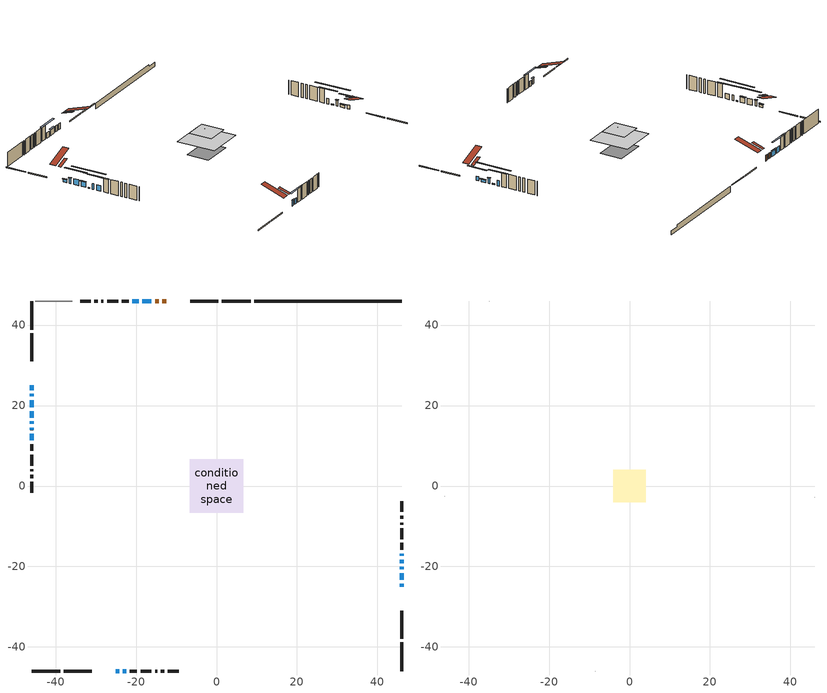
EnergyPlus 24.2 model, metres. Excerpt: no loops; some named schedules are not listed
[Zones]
conditioned space
 floor adiabatic (AdiabaticFloorConstruction): -6.67,-6.67 -6.67,6.67 6.67,6.67 6.67,-6.67 z2.9
 floor foundation (Slab1 construction): -5.34,-3.81 -5.34,3.81 5.34,3.81 5.34,-3.81 z-1.52
 wall outside (RimJoist1 construction): 8.46,45.96 1.31,45.96 / -45.96,-45.96 -38.82,-45.96 / -45.96,45.96 -45.96,38.82 / 45.96,-45.96 45.96,-38.82 z0.46:0.76
 wall outside (RimJoist2 construction): 0.39,45.96 -6.47,45.96 / -37.89,-45.96 -31.03,-45.96 / -45.96,37.89 -45.96,31.03 / 45.96,-37.89 45.96,-31.03 z0.46:0.76
 wall outside (AdiabaticWallConstruction 1): -12.47,45.96 -13.44,45.96 / -14.36,45.96 -15.24,45.96 z0.46:2.49
 wall outside (AdiabaticWallConstruction): 45.96,-25.04 45.96,-24.25 z0.46:1.86; 45.96,-23.32 45.96,-21.65 z0.46:1.32; -45.96,25.04 -45.96,23.82 z0.46:1.43; 45.96,-20.72 45.96,-20.11 / -16.16,45.96 -18.45,45.96 / -25.04,-45.96 -24.2,-45.96 / -45.96,22.89 -45.96,22.28 / 45.96,-17.39 45.96,-16.78 / -19.38,45.96 -20.9,45.96 / -23.27,-45.96 -22.43,-45.96 / -45.96,14.52 -45.96,13.91 z0.46:2.37; -45.96,21.35 -45.96,19.52 z0.46:2.49; -45.96,18.59 -45.96,16.97 / -45.96,12.99 -45.96,11.36 z0.46:2.29; 45.96,-19.18 45.96,-18.32 z0.46:0.87; -45.96,16.04 -45.96,15.45 z0.46:0.77
 wall outside (Wall1 construction): -21.83,45.96 -23.54,45.96 / -21.5,-45.96 -19.79,-45.96 / -45.96,10.43 -45.96,8.72 / 45.96,-15.85 45.96,-14.14 z0.46:5.34
 wall outside (Wall2 construction): -24.47,45.96 -27.19,45.96 / -18.86,-45.96 -16.15,-45.96 / -45.96,7.79 -45.96,5.07 / 45.96,-13.21 45.96,-10.5 z0.46:5.34
 wall outside (Wall3 construction): -28.11,45.96 -28.59,45.96 / -15.22,-45.96 -14.74,-45.96 / -45.96,4.14 -45.96,3.66 / 45.96,-9.57 45.96,-9.09 z0.46:5.34
 wall outside (Wall4 construction): -29.52,45.96 -30.33,45.96 / -13.81,-45.96 -13,-45.96 / -45.96,2.74 -45.96,1.93 / 45.96,-8.16 45.96,-7.35 z0.46:5.34
 wall outside (Wall5 construction): -31.26,45.96 -33.9,45.96 / -12.07,-45.96 -9.43,-45.96 / -45.96,1 -45.96,-1.64 / 45.96,-6.42 45.96,-3.78 z0.46:5.34
 wall foundation (FoundationWall1 construction): 9.39,45.96,-1.52 9.39,45.96,0.46 42.31,45.96,0.46 42.31,45.96,-0.17 45.96,45.96,-0.17 45.96,45.96,-1.52
 wall adiabatic (Wall7 construction): -35.78,45.96 -45.03,45.96 z0.46:5.34
 window (WindowConstruction): 45.96,-25.04 45.96,-24.25 z0.46:1.86
 window (WindowConstruction 7): 45.96,-23.32 45.96,-21.65 z0.46:1.32
 window (WindowConstruction 8): -45.96,25.04 -45.96,23.82 z0.46:1.43
 window (WindowConstruction 9): 45.96,-20.72 45.96,-20.11 z0.46:2.37
 window (WindowConstruction 10): -16.16,45.96 -18.45,45.96 z0.46:2.37
 window (WindowConstruction 11): -25.04,-45.96 -24.2,-45.96 z0.46:2.37
 window (WindowConstruction 12): -45.96,22.89 -45.96,22.28 z0.46:2.37
 window (WindowConstruction 1): -45.96,21.35 -45.96,19.52 z0.46:2.49
 window (WindowConstruction 13): -45.96,18.59 -45.96,16.97 z0.46:2.29
 window (WindowConstruction 14): 45.96,-19.18 45.96,-18.32 z0.46:0.87
 window (WindowConstruction 15): -45.96,16.04 -45.96,15.45 z0.46:0.76
 window (WindowConstruction 2): 45.96,-17.39 45.96,-16.78 z0.46:2.37
 window (WindowConstruction 3): -19.38,45.96 -20.9,45.96 z0.46:2.37
 window (WindowConstruction 4): -23.27,-45.96 -22.43,-45.96 z0.46:2.37
 window (WindowConstruction 5): -45.96,14.52 -45.96,13.91 z0.46:2.37
 window (WindowConstruction 6): -45.96,12.98 -45.96,11.36 z0.46:2.29
 door (Door): -12.47,45.96 -13.43,45.96 z0.46:2.49
 door (Door 1): -14.36,45.96 -15.24,45.96 z0.46:2.49
 ceiling adiabatic (AdiabaticFloorConstruction): 6.67,-6.67 6.67,6.67 -6.67,6.67 -6.67,-6.67 z2.9
 roof outside (Roof3 construction): -11.54,45.96,5.34 -11.54,42.08,6.63 -10.51,42.08,6.63 -10.51,45.96,5.34; -25.97,-45.96,5.34 -25.97,-42.08,6.63 -26.99,-42.08,6.63 -26.99,-45.96,5.34; -45.96,25.97,5.34 -42.08,25.97,6.63 -42.08,26.99,6.63 -45.96,26.99,5.34; 45.96,-25.97,5.34 42.08,-25.97,6.63 42.08,-26.99,6.63 45.96,-26.99,5.34
attic - vented
 floor to conditioned space (Floor1 construction Reversed): -4,-4 -4,4 4,4 4,-4 z5.34
 floor to conditioned space (Floor2 construction Reversed): -1.45,-1.45 -1.45,1.45 1.45,1.45 1.45,-1.45 z5.34
 wall outside (Wall6 construction): -34.83,45.96 -34.85,45.96 / -8.5,-45.96 -8.48,-45.96 / -45.96,-2.57 -45.96,-2.59 / 45.96,-2.85 45.96,-2.83 z0.46:5.34
 roof outside (Roof1 construction): -9.59,45.96,5.34 -9.59,37.68,8.1 -7.4,37.68,8.1 -7.4,45.96,5.34; -27.92,-45.96,5.34 -27.92,-37.68,8.1 -30.1,-37.68,8.1 -30.1,-45.96,5.34; -45.96,27.92,5.34 -37.68,27.92,8.1 -37.68,30.1,8.1 -45.96,30.1,5.34; 45.96,-27.92,5.34 37.68,-27.92,8.1 37.68,-30.1,8.1 45.96,-30.1,5.34
shading: 45.96,-21.15 45.96,-28.14 46.37,-28.14 46.37,-21.15 z4.96; 45.96,-21.45 45.96,-23.52 46.37,-23.52 46.37,-21.45 z1.52; -45.96,23.62 -45.96,25.24 -46.37,25.24 -46.37,23.62 z1.63; 45.96,-19.91 45.96,-20.92 46.37,-20.92 46.37,-19.91 z2.57; -18.65,45.96 -15.96,45.96 -15.96,46.37 -18.65,46.37 z2.57; -24,-45.96 -25.24,-45.96 -25.24,-46.37 -24,-46.37 z2.57; -45.96,22.08 -45.96,23.09 -46.37,23.09 -46.37,22.08 z2.57; -45.96,16.42 -45.96,24.45 -46.37,24.45 -46.37,16.42 z5.59; -45.96,16.77 -45.96,18.8 -46.37,18.8 -46.37,16.77 z2.49; 45.96,-12.33 45.96,-25.17 46.37,-25.17 46.37,-12.33 z6.85; -45.96,9.46 -45.96,22.03 -46.37,22.03 -46.37,9.46 z6.75; 45.96,-13.68 45.96,-20.49 46.37,-20.49 46.37,-13.68 z5.46; -24,45.96 -16.28,45.96 -16.28,46.37 -24,46.37 z5.46; -19.33,-45.96 -26.37,-45.96 -26.37,-46.37 -19.33,-46.37 z5.46; -45.96,10.81 -45.96,17.62 -46.37,17.62 -46.37,10.81 z5.46; -45.96,8.26 -45.96,16.08 -46.37,16.08 -46.37,8.26 z5.39
[Building]
Building 1: Terrain=Suburbs
[Site:Location]
Toronto City Centre_ON: Latitude {deg}=43.63; Longitude {deg}=-79.39; Time Zone {hr}=-5; Elevation {m}=77; Keep Site Location Information=Yes
[Site:GroundTemperature:Shallow]
5.01852, 3.26908, 3.12898, 3.95918, 7.29196, 10.6092, 13.4851, 15.3069, 15.4617, 13.9799, 11.1774, 7.9619
[Site:WaterMainsTemperature]
Calculation Method=Schedule; Temperature Schedule=mains temperature schedule
[Material] Roughness=Rough; Thermal Absorptance=0.9
Name | Thickness {m} | Conductivity {W/m-K} | Density {kg/m3} | Specific Heat {J/kg-K} | Solar Absorptance | Visible Absorptance
asphalt or fiberglass shingles | 0.00635 | 0.162714 | 1121.4 | 1465.45 | 0.4 | 0.4
ceiling loosefill ins | 0.169333 | 0.0480833 | 16.02 | 1046.75 | 0.7 | 0.7
ceiling stud and cavity | 0.1397 | 0.105082 | 65.682 | 1177.47 | 0.7 | 0.7
ceiling stud and cavity 1 | 0.1397 | 0.0766543 | 65.682 | 1177.47 | 0.7 | 0.7
concrete 4.0 in. | 0.1016 | 1.803125 | 2242.8 | 837.4 | 0.7 | 0.7
concrete 8.0 in. | 0.2032 | 1.803125 | 2242.8 | 837.4 | 0.7 | 0.7
door material | 0.04445 | 0.188738 | 512.64 | 1214.23 | 0.7 | 0.7
door material 1 | 0.04445 | 0.20624 | 512.64 | 1214.23 | 0.7 | 0.7
floor covering | 0.0127 | 0.0433444 | 54.468 | 1339.84 | 0.6 | 0.6
floor rigid ins; wall rigid ins | 0.512978 | 0.029427 | 32.04 | 1214.23 | 0.7 | 0.7
floor stud and cavity | 0.1397 | 1.75129 | 37.0049 | 1207.88 | 0.7 | 0.7
furniture material conditioned space 1 | 0.1524 | 0.115458 | 640.8 | 1214.23 | 0.6 | 0.6
gypsum board | 0.0127 | 0.160291 | 801 | 837.4 | 0.6 | 0.6
osb sheathing 0.5 in. | 0.0127 | 0.115458 | 512.64 | 1214.23 | 0.7 | 0.7
osb sheathing 0.5 in. 1 | 0.0127 | 0.115458 | 512.64 | 1214.23 | 0.4 | 0.4
osb sheathing 0.75 in. | 0.01905 | 0.115458 | 512.64 | 1214.23 | 0.7 | 0.7
rim joist stud and cavity | 0.0508 | 0.177588 | 50.32683 | 1063.81 | 0.6 | 0.6
rim joist stud and cavity 1 | 0.0508 | 0.126838 | 50.32683 | 1063.81 | 0.6 | 0.6
roof stud and cavity | 0.2032 | 0.161222 | 78.34581 | 1123.46 | 0.7 | 0.7
wall stud and cavity | 0.1397 | 0.139681 | 139.0536 | 1170.24 | 0.7 | 0.7
wall stud and cavity 1 | 0.1397 | 0.58773 | 139.0536 | 1170.24 | 0.7 | 0.7
wall stud and cavity 2 | 0.1397 | 0.139928 | 139.0536 | 1170.24 | 0.7 | 0.7
wall stud and cavity 3 | 0.1397 | 0.139191 | 139.0536 | 1170.24 | 0.7 | 0.7
wall stud and cavity 4 | 0.1397 | 0.592116 | 139.0536 | 1170.24 | 0.7 | 0.7
wall stud and cavity 5 | 0.0889 | 6.1454 | 50.32683 | 1063.81 | 0.6 | 0.6
wall stud and cavity 6 | 0.1397 | 0.348683 | 139.0536 | 1170.24 | 0.7 | 0.7
wall stud and cavity 7 | 0.0889 | 0.380278 | 52.3479 | 1209.89 | 0.7 | 0.7
wall stud and cavity 8 | 0.0889 | 0.391764 | 83.0341 | 1211.67 | 0.7 | 0.7
wood siding | 0.0254 | 0.102417 | 544.68 | 1172.36 | 0.4 | 0.4
wood siding 1 | 0.00254 | 0.102417 | 544.68 | 1172.36 | 0.4 | 0.4
wood siding 2; wood siding 3; wood siding 4 | 0.0254 | 0.102417 | 544.68 | 1172.36 | 0.7 | 0.7
[WindowMaterial:SimpleGlazingSystem]
Name | U-Factor {W/m2-K} | Solar Heat Gain Coefficient
WindowMaterial | 2.117894 | 0.6
WindowMaterial 1 | 2.22805 | 0.55
WindowMaterial 10 | 4.01605 | 0.37
WindowMaterial 2 | 2.2536 | 0.49
WindowMaterial 3 | 2.22407 | 0.52
WindowMaterial 4 | 2.78279 | 0.57
WindowMaterial 5 | 2.21953 | 0.53
WindowMaterial 6 | 2.29845 | 0.46
WindowMaterial 7 | 2.26779 | 0.48
WindowMaterial 8 | 2.21328 | 0.53
WindowMaterial 9 | 5.078971 | 0.63
[Construction]
AdiabaticFloorConstruction: floor stud and cavity, floor rigid ins, osb sheathing 0.75 in., floor covering
AdiabaticWallConstruction: wood siding 3, wall rigid ins, wall stud and cavity 7, gypsum board
AdiabaticWallConstruction 1: wood siding 4, wall rigid ins, wall stud and cavity 7, gypsum board
Door: door material
Door 1: door material 1
Floor1 construction Reversed: gypsum board, ceiling stud and cavity, ceiling loosefill ins
Floor2 construction Reversed: gypsum board, ceiling stud and cavity 1
FoundationWall1 construction: concrete 8.0 in.
furniture construction conditioned space 1: furniture material conditioned space 1
PartitionWallConstruction: gypsum board, wall stud and cavity 8, gypsum board
RimJoist1 construction: wood siding 2, rim joist stud and cavity
RimJoist2 construction: wood siding 2, rim joist stud and cavity 1
Roof1 construction: asphalt or fiberglass shingles
Roof3 construction: asphalt or fiberglass shingles, osb sheathing 0.75 in., roof stud and cavity, gypsum board
Slab1 construction: concrete 4.0 in.
Wall1 construction: wood siding, osb sheathing 0.5 in., wall stud and cavity, gypsum board
Wall2 construction: wood siding, osb sheathing 0.5 in., wall stud and cavity 1, gypsum board
Wall3 construction: wood siding, osb sheathing 0.5 in., wall stud and cavity 2, gypsum board
Wall4 construction: wood siding, osb sheathing 0.5 in., wall stud and cavity 3, gypsum board
Wall5 construction: wood siding, osb sheathing 0.5 in., wall stud and cavity 4, gypsum board
Wall6 construction: wood siding 1, wall stud and cavity 5
Wall7 construction: osb sheathing 0.5 in. 1, wall stud and cavity 6, gypsum board
WindowConstruction: WindowMaterial
WindowConstruction 1: WindowMaterial 1
WindowConstruction 10; WindowConstruction 3: WindowMaterial 3
WindowConstruction 11: WindowMaterial 8
WindowConstruction 12; WindowConstruction 2; WindowConstruction 5; WindowConstruction 9: WindowMaterial 2
WindowConstruction 13; WindowConstruction 6: WindowMaterial 5
WindowConstruction 14: WindowMaterial 9
WindowConstruction 15: WindowMaterial 10
WindowConstruction 4: WindowMaterial 4
WindowConstruction 7: WindowMaterial 6
WindowConstruction 8: WindowMaterial 7
[Zone] Multiplier=1; Part of Total Floor Area=Yes
Name | Volume {m3}
attic - vented | 32.4345
conditioned space | 687.3
[Space]
Name | Zone | Volume {m3}
attic - vented 1 | attic - vented | 32.4345
conditioned space 1 | conditioned space | 687.3
[ZoneInfiltration:EffectiveLeakageArea]
infil attic - vented 1: Zone or Space=attic - vented 1; Schedule=Always On Discrete; Effective Air Leakage Area {cm2}=3046.32; Stack Coefficient=0.00053116; Wind Coefficient=1.55716e-05
[ZoneMixing]
whole house fan mix: Zone or Space=attic - vented; Schedule=Always On Continuous; Design Flow Rate Calculation Method=Flow/Zone; Design Flow Rate {m3/s}=0; Source Zone or Space=conditioned space
[SurfaceProperty:ExposedFoundationPerimeter]
Slab1: Exposed Perimeter Calculation Method=TotalExposedPerimeter; Total Exposed Perimeter {m}=36.576
[InternalMass] Zone or ZoneList=conditioned space; Space or SpaceList=conditioned space 1
Name | Construction | Surface Area {m2}
furniture mass conditioned space 1 | furniture construction conditioned space 1 | 103.72
partition wall mass | PartitionWallConstruction | 259.301
[Lights]
interior lighting: Zone or ZoneList or Space or SpaceList=conditioned space 1; Schedule=interior lighting schedule; Design Level Calculation Method=LightingLevel; Lighting Level {W}=343.2; Return Air Fraction=0; Fraction Radiant=0.6; Fraction Visible=0.2; Fraction Replaceable=1
[People]
occupants: Zone or ZoneList or Space or SpaceList=conditioned space 1; Number of People Schedule=occupants schedule; Number of People Calculation Method=People; Number of People=3; Fraction Radiant=0.314171; Sensible Heat Fraction=0.56303; Activity Level Schedule=occupants activity schedule; Carbon Dioxide Generation Rate {m3/s-W}=0; Enable ASHRAE 55 Comfort Warnings=No; Mean Radiant Temperature Calculation Type=EnclosureAveraged
[ElectricEquipment] Zone or ZoneList or Space or SpaceList=conditioned space 1; Design Level Calculation Method=EquipmentLevel
Name | Schedule | Design Level {W} | Fraction Latent | Fraction Radiant | Fraction Lost
clothes dryer | clothes dryer schedule | 140.772 | 0.015 | 0.081 | 0.85
clothes washer | clothes washer schedule | 32.1985 | 0.03 | 0.162 | 0.7
cooking range | cooking range schedule | 208.969 | 0.08 | 0.432 | 0.2
dishwasher | dishwasher schedule | 66.8632 | 0.3 | 0.18 | 0.4
fridge | fridge schedule | 72.9452 | 0 | 0.6 | 0
mech vent house fan | mech vent house fan schedule | 0.95 | 0 | 0 | 1
mech vent house fan cfis | mech vent house fan cfis schedule | 0 | 0 | 0 | 0
misc plug loads | misc plug loads schedule | 494.7 | 0.045 | 0.513 | 0.1
whole house fan | Always On Discrete | 0 | 0 | 0 | 1
[OtherEquipment] Zone or ZoneList or Space or SpaceList=conditioned space 1; Design Level Calculation Method=EquipmentLevel
Name | Fuel Type | Schedule | Design Level {W} | Fraction Latent | Fraction Radiant | Fraction Lost
clothes dryer 1 | Electricity | clothes dryer schedule | 0 | 0.015 | 0.081 | 0.85
cooking range 1 | Electricity | cooking range schedule | 0 | 0.08 | 0.432 | 0.2
general water use latent | None | general water use schedule | 59.3978 | 1 | 0 | 0
general water use sensible | None | general water use schedule | -58.539 | 0 | 0.6 | 0
mech vent house fan latent load | None | Always On Discrete | 0 | 1 | 0 | 0
mech vent house fan sensible load | None | Always On Discrete | 0 | 0 | 0 | 0
water heater energy adjustment1 | NaturalGas | Always On Discrete | 0.01 | 0 | 0 | 1
[ZoneInfiltration:DesignFlowRate] Zone or ZoneList or Space or SpaceList=conditioned space 1; Schedule=Always On Discrete; Design Flow Rate Calculation Method=Flow/Zone; Design Flow Rate {m3/s}=0
infil flow; natural vent flow; whole house fan flow
[Foundation:Kiva]
Foundation Kiva 1: Initial Indoor Air Temperature {C}=18; Wall Height Above Grade {m}=0.460004; Wall Depth Below Slab {m}=0.2032
[Foundation:Kiva:Settings]
Soil Conductivity {W/m-K}=0.849921; Soil Density {kg/m3}=1842.3; Soil Specific Heat {J/kg-K}=418.7; Ground Solar Absorptivity=0.9; Ground Thermal Absorptivity=0.9; Ground Surface Roughness {m}=0.03; Far-Field Width {m}=40; Deep-Ground Boundary Condition=ZeroFlux; Deep-Ground Depth {m}=40; Minimum Cell Dimension {m}=0.2; Maximum Cell Growth Coefficient=3; Simulation Timestep=Timestep
[Exterior:Lights]
exterior lighting: Schedule=exterior lighting schedule; Design Level {W}=75.6
[Schedule:Constant]
Name | Hourly Value
Always On Continuous; mech vent house fan schedule; mech vent house fan cfis schedule; Always On Discrete | 1
occupants activity schedule | 117.228
fridge schedule | 0
[Schedule:Week:Daily]
interior lighting schedule Week Rule - Jan1-Jan27: interior lighting schedule day, interior lighting schedule day, interior lighting schedule day, interior lighting schedule day, interior lighting schedule day, interior lighting schedule day, interior lighting schedule day, interior lighting schedule default day, interior lighting schedule default day, interior lighting schedule default day, interior lighting schedule default day, interior lighting schedule default day
interior lighting schedule Week Rule - Jan28-Feb3: interior lighting schedule day, interior lighting schedule day, interior lighting schedule day, interior lighting schedule day, interior lighting schedule day 1, interior lighting schedule day 1, interior lighting schedule day 1, interior lighting schedule default day, interior lighting schedule default day, interior lighting schedule default day, interior lighting schedule default day, interior lighting schedule default day
interior lighting schedule Week Rule - Feb4-Feb24: interior lighting schedule day 1, interior lighting schedule day 1, interior lighting schedule day 1, interior lighting schedule day 1, interior lighting schedule day 1, interior lighting schedule day 1, interior lighting schedule day 1, interior lighting schedule default day, interior lighting schedule default day, interior lighting schedule default day, interior lighting schedule default day, interior lighting schedule default day
interior lighting schedule Week Rule - Feb25-Mar3: interior lighting schedule day 1, interior lighting schedule day 1, interior lighting schedule day 1, interior lighting schedule day 1, interior lighting schedule day 2, interior lighting schedule day 2, interior lighting schedule day 2, interior lighting schedule default day, interior lighting schedule default day, interior lighting schedule default day, interior lighting schedule default day, interior lighting schedule default day
interior lighting schedule Week Rule - Mar4-Mar31: interior lighting schedule day 2, interior lighting schedule day 2, interior lighting schedule day 2, interior lighting schedule day 2, interior lighting schedule day 2, interior lighting schedule day 2, interior lighting schedule day 2, interior lighting schedule default day, interior lighting schedule default day, interior lighting schedule default day, interior lighting schedule default day, interior lighting schedule default day
interior lighting schedule Week Rule - Apr1-Apr28: interior lighting schedule day 3, interior lighting schedule day 3, interior lighting schedule day 3, interior lighting schedule day 3, interior lighting schedule day 3, interior lighting schedule day 3, interior lighting schedule day 3, interior lighting schedule default day, interior lighting schedule default day, interior lighting schedule default day, interior lighting schedule default day, interior lighting schedule default day
interior lighting schedule Week Rule - Apr29-May5: interior lighting schedule day 3, interior lighting schedule day 3, interior lighting schedule day 4, interior lighting schedule day 4, interior lighting schedule day 4, interior lighting schedule day 4, interior lighting schedule day 4, interior lighting schedule default day, interior lighting schedule default day, interior lighting schedule default day, interior lighting schedule default day, interior lighting schedule default day
interior lighting schedule Week Rule - May6-May26: interior lighting schedule day 4, interior lighting schedule day 4, interior lighting schedule day 4, interior lighting schedule day 4, interior lighting schedule day 4, interior lighting schedule day 4, interior lighting schedule day 4, interior lighting schedule default day, interior lighting schedule default day, interior lighting schedule default day, interior lighting schedule default day, interior lighting schedule default day
interior lighting schedule Week Rule - May27-Jun2: interior lighting schedule day 4, interior lighting schedule day 4, interior lighting schedule day 4, interior lighting schedule day 4, interior lighting schedule day 4, interior lighting schedule day 5, interior lighting schedule day 5, interior lighting schedule default day, interior lighting schedule default day, interior lighting schedule default day, interior lighting schedule default day, interior lighting schedule default day
interior lighting schedule Week Rule - Jun3-Jun30: interior lighting schedule day 5, interior lighting schedule day 5, interior lighting schedule day 5, interior lighting schedule day 5, interior lighting schedule day 5, interior lighting schedule day 5, interior lighting schedule day 5, interior lighting schedule default day, interior lighting schedule default day, interior lighting schedule default day, interior lighting schedule default day, interior lighting schedule default day
interior lighting schedule Week Rule - Jul1-Jul28: interior lighting schedule day 6, interior lighting schedule day 6, interior lighting schedule day 6, interior lighting schedule day 6, interior lighting schedule day 6, interior lighting schedule day 6, interior lighting schedule day 6, interior lighting schedule default day, interior lighting schedule default day, interior lighting schedule default day, interior lighting schedule default day, interior lighting schedule default day
interior lighting schedule Week Rule - Jul29-Aug4: interior lighting schedule day 6, interior lighting schedule day 6, interior lighting schedule day 6, interior lighting schedule day 7, interior lighting schedule day 7, interior lighting schedule day 7, interior lighting schedule day 7, interior lighting schedule default day, interior lighting schedule default day, interior lighting schedule default day, interior lighting schedule default day, interior lighting schedule default day
interior lighting schedule Week Rule - Aug5-Aug25: interior lighting schedule day 7, interior lighting schedule day 7, interior lighting schedule day 7, interior lighting schedule day 7, interior lighting schedule day 7, interior lighting schedule day 7, interior lighting schedule day 7, interior lighting schedule default day, interior lighting schedule default day, interior lighting schedule default day, interior lighting schedule default day, interior lighting schedule default day
interior lighting schedule Week Rule - Aug26-Sep1: interior lighting schedule day 7, interior lighting schedule day 7, interior lighting schedule day 7, interior lighting schedule day 7, interior lighting schedule day 7, interior lighting schedule day 7, interior lighting schedule day 8, interior lighting schedule default day, interior lighting schedule default day, interior lighting schedule default day, interior lighting schedule default day, interior lighting schedule default day
interior lighting schedule Week Rule - Sep2-Sep29: interior lighting schedule day 8, interior lighting schedule day 8, interior lighting schedule day 8, interior lighting schedule day 8, interior lighting schedule day 8, interior lighting schedule day 8, interior lighting schedule day 8, interior lighting schedule default day, interior lighting schedule default day, interior lighting schedule default day, interior lighting schedule default day, interior lighting schedule default day
interior lighting schedule Week Rule - Sep30-Oct6: interior lighting schedule day 8, interior lighting schedule day 9, interior lighting schedule day 9, interior lighting schedule day 9, interior lighting schedule day 9, interior lighting schedule day 9, interior lighting schedule day 9, interior lighting schedule default day, interior lighting schedule default day, interior lighting schedule default day, interior lighting schedule default day, interior lighting schedule default day
interior lighting schedule Week Rule - Oct7-Oct27: interior lighting schedule day 9, interior lighting schedule day 9, interior lighting schedule day 9, interior lighting schedule day 9, interior lighting schedule day 9, interior lighting schedule day 9, interior lighting schedule day 9, interior lighting schedule default day, interior lighting schedule default day, interior lighting schedule default day, interior lighting schedule default day, interior lighting schedule default day
interior lighting schedule Week Rule - Oct28-Nov3: interior lighting schedule day 9, interior lighting schedule day 9, interior lighting schedule day 9, interior lighting schedule day 9, interior lighting schedule day 10, interior lighting schedule day 10, interior lighting schedule day 10, interior lighting schedule default day, interior lighting schedule default day, interior lighting schedule default day, interior lighting schedule default day, interior lighting schedule default day
interior lighting schedule Week Rule - Nov4-Nov24: interior lighting schedule day 10, interior lighting schedule day 10, interior lighting schedule day 10, interior lighting schedule day 10, interior lighting schedule day 10, interior lighting schedule day 10, interior lighting schedule day 10, interior lighting schedule default day, interior lighting schedule default day, interior lighting schedule default day, interior lighting schedule default day, interior lighting schedule default day
interior lighting schedule Week Rule - Nov25-Dec1: interior lighting schedule day 10, interior lighting schedule day 10, interior lighting schedule day 10, interior lighting schedule day 10, interior lighting schedule day 10, interior lighting schedule day 10, interior lighting schedule day 11, interior lighting schedule default day, interior lighting schedule default day, interior lighting schedule default day, interior lighting schedule default day, interior lighting schedule default day
interior lighting schedule Week Rule - Dec2-Dec31: interior lighting schedule day 11, interior lighting schedule day 11, interior lighting schedule day 11, interior lighting schedule day 11, interior lighting schedule day 11, interior lighting schedule day 11, interior lighting schedule day 11, interior lighting schedule default day, interior lighting schedule default day, interior lighting schedule default day, interior lighting schedule default day, interior lighting schedule default day
occupants schedule Week Rule - Jan1-Dec31: occupants schedule day, occupants schedule day, occupants schedule day, occupants schedule day, occupants schedule day, occupants schedule day, occupants schedule day, occupants schedule default day, occupants schedule default day, occupants schedule default day, occupants schedule default day, occupants schedule default day
clothes dryer schedule Week Rule - Jan1-Dec31: clothes dryer schedule day, clothes dryer schedule day, clothes dryer schedule day, clothes dryer schedule day, clothes dryer schedule day, clothes dryer schedule day, clothes dryer schedule day, clothes dryer schedule default day, clothes dryer schedule default day, clothes dryer schedule default day, clothes dryer schedule default day, clothes dryer schedule default day
clothes washer schedule Week Rule - Jan1-Dec31: clothes washer schedule day, clothes washer schedule day, clothes washer schedule day, clothes washer schedule day, clothes washer schedule day, clothes washer schedule day, clothes washer schedule day, clothes washer schedule default day, clothes washer schedule default day, clothes washer schedule default day, clothes washer schedule default day, clothes washer schedule default day
cooking range schedule Week Rule - Jan1-Dec31: cooking range schedule day, cooking range schedule day, cooking range schedule day, cooking range schedule day, cooking range schedule day, cooking range schedule day, cooking range schedule day, cooking range schedule default day, cooking range schedule default day, cooking range schedule default day, cooking range schedule default day, cooking range schedule default day
dishwasher schedule Week Rule - Jan1-Dec31: dishwasher schedule day, dishwasher schedule day, dishwasher schedule day, dishwasher schedule day, dishwasher schedule day, dishwasher schedule day, dishwasher schedule day, dishwasher schedule default day, dishwasher schedule default day, dishwasher schedule default day, dishwasher schedule default day, dishwasher schedule default day
misc plug loads schedule Week Rule - Jan1-Dec31: misc plug loads schedule day, misc plug loads schedule day, misc plug loads schedule day, misc plug loads schedule day, misc plug loads schedule day, misc plug loads schedule day, misc plug loads schedule day, misc plug loads schedule default day, misc plug loads schedule default day, misc plug loads schedule default day, misc plug loads schedule default day, misc plug loads schedule default day
general water use schedule Week Rule - Jan1-Dec31: general water use schedule day, general water use schedule day, general water use schedule day, general water use schedule day, general water use schedule day, general water use schedule day, general water use schedule day, general water use schedule default day, general water use schedule default day, general water use schedule default day, general water use schedule default day, general water use schedule default day
exterior lighting schedule Week Rule - Jan1-Jan27: exterior lighting schedule day, exterior lighting schedule day, exterior lighting schedule day, exterior lighting schedule day, exterior lighting schedule day, exterior lighting schedule day, exterior lighting schedule day, exterior lighting schedule default day, exterior lighting schedule default day, exterior lighting schedule default day, exterior lighting schedule default day, exterior lighting schedule default day
exterior lighting schedule Week Rule - Jan28-Feb3: exterior lighting schedule day, exterior lighting schedule day, exterior lighting schedule day, exterior lighting schedule day, exterior lighting schedule day 1, exterior lighting schedule day 1, exterior lighting schedule day 1, exterior lighting schedule default day, exterior lighting schedule default day, exterior lighting schedule default day, exterior lighting schedule default day, exterior lighting schedule default day
exterior lighting schedule Week Rule - Feb4-Feb24: exterior lighting schedule day 1, exterior lighting schedule day 1, exterior lighting schedule day 1, exterior lighting schedule day 1, exterior lighting schedule day 1, exterior lighting schedule day 1, exterior lighting schedule day 1, exterior lighting schedule default day, exterior lighting schedule default day, exterior lighting schedule default day, exterior lighting schedule default day, exterior lighting schedule default day
exterior lighting schedule Week Rule - Feb25-Mar3: exterior lighting schedule day 1, exterior lighting schedule day 1, exterior lighting schedule day 1, exterior lighting schedule day 1, exterior lighting schedule day 2, exterior lighting schedule day 2, exterior lighting schedule day 2, exterior lighting schedule default day, exterior lighting schedule default day, exterior lighting schedule default day, exterior lighting schedule default day, exterior lighting schedule default day
exterior lighting schedule Week Rule - Mar4-Mar31: exterior lighting schedule day 2, exterior lighting schedule day 2, exterior lighting schedule day 2, exterior lighting schedule day 2, exterior lighting schedule day 2, exterior lighting schedule day 2, exterior lighting schedule day 2, exterior lighting schedule default day, exterior lighting schedule default day, exterior lighting schedule default day, exterior lighting schedule default day, exterior lighting schedule default day
exterior lighting schedule Week Rule - Apr1-Apr28: exterior lighting schedule day 3, exterior lighting schedule day 3, exterior lighting schedule day 3, exterior lighting schedule day 3, exterior lighting schedule day 3, exterior lighting schedule day 3, exterior lighting schedule day 3, exterior lighting schedule default day, exterior lighting schedule default day, exterior lighting schedule default day, exterior lighting schedule default day, exterior lighting schedule default day
exterior lighting schedule Week Rule - Apr29-May5: exterior lighting schedule day 3, exterior lighting schedule day 3, exterior lighting schedule day 4, exterior lighting schedule day 4, exterior lighting schedule day 4, exterior lighting schedule day 4, exterior lighting schedule day 4, exterior lighting schedule default day, exterior lighting schedule default day, exterior lighting schedule default day, exterior lighting schedule default day, exterior lighting schedule default day
exterior lighting schedule Week Rule - May6-May26: exterior lighting schedule day 4, exterior lighting schedule day 4, exterior lighting schedule day 4, exterior lighting schedule day 4, exterior lighting schedule day 4, exterior lighting schedule day 4, exterior lighting schedule day 4, exterior lighting schedule default day, exterior lighting schedule default day, exterior lighting schedule default day, exterior lighting schedule default day, exterior lighting schedule default day
exterior lighting schedule Week Rule - May27-Jun2: exterior lighting schedule day 4, exterior lighting schedule day 4, exterior lighting schedule day 4, exterior lighting schedule day 4, exterior lighting schedule day 4, exterior lighting schedule day 5, exterior lighting schedule day 5, exterior lighting schedule default day, exterior lighting schedule default day, exterior lighting schedule default day, exterior lighting schedule default day, exterior lighting schedule default day
exterior lighting schedule Week Rule - Jun3-Jun30: exterior lighting schedule day 5, exterior lighting schedule day 5, exterior lighting schedule day 5, exterior lighting schedule day 5, exterior lighting schedule day 5, exterior lighting schedule day 5, exterior lighting schedule day 5, exterior lighting schedule default day, exterior lighting schedule default day, exterior lighting schedule default day, exterior lighting schedule default day, exterior lighting schedule default day
exterior lighting schedule Week Rule - Jul1-Jul28: exterior lighting schedule day 6, exterior lighting schedule day 6, exterior lighting schedule day 6, exterior lighting schedule day 6, exterior lighting schedule day 6, exterior lighting schedule day 6, exterior lighting schedule day 6, exterior lighting schedule default day, exterior lighting schedule default day, exterior lighting schedule default day, exterior lighting schedule default day, exterior lighting schedule default day
[Schedule:Year]
interior lighting schedule: interior lighting schedule Week Rule - Jan1-Jan27, 1, 1, 1, 27, interior lighting schedule Week Rule - Jan28-Feb3, 1, 28, 2, 3, interior lighting schedule Week Rule - Feb4-Feb24, 2, 4, 2, 24, interior lighting schedule Week Rule - Feb25-Mar3, 2, 25, 3, 3, interior lighting schedule Week Rule - Mar4-Mar31, 3, 4, 3, 31, interior lighting schedule Week Rule - Apr1-Apr28, 4, 1, 4, 28, interior lighting schedule Week Rule - Apr29-May5, 4, 29, 5, 5, interior lighting schedule Week Rule - May6-May26, 5, 6, 5, 26, interior lighting schedule Week Rule - May27-Jun2, 5, 27, 6, 2, interior lighting schedule Week Rule - Jun3-Jun30, 6, 3, 6, 30, interior lighting schedule Week Rule - Jul1-Jul28, 7, 1, 7, 28, interior lighting schedule Week Rule - Jul29-Aug4, 7, 29, 8, 4, interior lighting schedule Week Rule - Aug5-Aug25, 8, 5, 8, 25, interior lighting schedule Week Rule - Aug26-Sep1, 8, 26, 9, 1, interior lighting schedule Week Rule - Sep2-Sep29, 9, 2, 9, 29, interior lighting schedule Week Rule - Sep30-Oct6, 9, 30, 10, 6, interior lighting schedule Week Rule - Oct7-Oct27, 10, 7, 10, 27, interior lighting schedule Week Rule - Oct28-Nov3, 10, 28, 11, 3, interior lighting schedule Week Rule - Nov4-Nov24, 11, 4, 11, 24, interior lighting schedule Week Rule - Nov25-Dec1, 11, 25, 12, 1, interior lighting schedule Week Rule - Dec2-Dec31, 12, 2, 12, 31
occupants schedule: occupants schedule Week Rule - Jan1-Dec31, 1, 1, 12, 31
clothes dryer schedule: clothes dryer schedule Week Rule - Jan1-Dec31, 1, 1, 12, 31
clothes washer schedule: clothes washer schedule Week Rule - Jan1-Dec31, 1, 1, 12, 31
cooking range schedule: cooking range schedule Week Rule - Jan1-Dec31, 1, 1, 12, 31
dishwasher schedule: dishwasher schedule Week Rule - Jan1-Dec31, 1, 1, 12, 31
misc plug loads schedule: misc plug loads schedule Week Rule - Jan1-Dec31, 1, 1, 12, 31
general water use schedule: general water use schedule Week Rule - Jan1-Dec31, 1, 1, 12, 31
exterior lighting schedule: exterior lighting schedule Week Rule - Jan1-Jan27, 1, 1, 1, 27, exterior lighting schedule Week Rule - Jan28-Feb3, 1, 28, 2, 3, exterior lighting schedule Week Rule - Feb4-Feb24, 2, 4, 2, 24, exterior lighting schedule Week Rule - Feb25-Mar3, 2, 25, 3, 3, exterior lighting schedule Week Rule - Mar4-Mar31, 3, 4, 3, 31, exterior lighting schedule Week Rule - Apr1-Apr28, 4, 1, 4, 28, exterior lighting schedule Week Rule - Apr29-May5, 4, 29, 5, 5, exterior lighting schedule Week Rule - May6-May26, 5, 6, 5, 26, exterior lighting schedule Week Rule - May27-Jun2, 5, 27, 6, 2, exterior lighting schedule Week Rule - Jun3-Jun30, 6, 3, 6, 30, exterior lighting schedule Week Rule - Jul1-Jul28, 7, 1, 7, 28, exterior lighting schedule Week Rule - Jul29-Aug4, 7, 29, 8, 4, exterior lighting schedule Week Rule - Aug5-Aug25, 8, 5, 8, 25, exterior lighting schedule Week Rule - Aug26-Sep1, 8, 26, 9, 1, exterior lighting schedule Week Rule - Sep2-Sep29, 9, 2, 9, 29, exterior lighting schedule Week Rule - Sep30-Oct6, 9, 30, 10, 6, exterior lighting schedule Week Rule - Oct7-Oct27, 10, 7, 10, 27, exterior lighting schedule Week Rule - Oct28-Nov3, 10, 28, 11, 3, exterior lighting schedule Week Rule - Nov4-Nov24, 11, 4, 11, 24, exterior lighting schedule Week Rule - Nov25-Dec1, 11, 25, 12, 1, exterior lighting schedule Week Rule - Dec2-Dec31, 12, 2, 12, 31
[Schedule:Compact]
mains temperature schedule: Through: 01/01, For: AllDays, Until: 24:00, 8.80333, Through: 01/02, For: AllDays, Until: 24:00, 8.74333, Through: 01/03, For: AllDays, Until: 24:00, 8.68389, Through: 01/04, For: AllDays, Until: 24:00, 8.62611, Through: 01/05, For: AllDays, Until: 24:00, 8.56944, Through: 01/06, For: AllDays, Until: 24:00, 8.51389, Through: 01/07, For: AllDays, Until: 24:00, 8.45944, Through: 01/08, For: AllDays, Until: 24:00, 8.40611, Through: 01/09, For: AllDays, Until: 24:00, 8.35389, Through: 01/10, For: AllDays, Until: 24:00, 8.30278, Through: 01/11, For: AllDays, Until: 24:00, 8.25333, Through: 01/12, For: AllDays, Until: 24:00, 8.205, Through: 01/13, For: AllDays, Until: 24:00, 8.15778, Through: 01/14, For: AllDays, Until: 24:00, 8.11222, Through: 01/15, For: AllDays, Until: 24:00, 8.06778, Through: 01/16, For: AllDays, Until: 24:00, 8.02444, Through: 01/17, For: AllDays, Until: 24:00, 7.98222, Through: 01/18, For: AllDays, Until: 24:00, 7.94167, Through: 01/19, For: AllDays, Until: 24:00, 7.90222, Through: 01/20, For: AllDays, Until: 24:00, 7.86444, Through: 01/21, For: AllDays, Until: 24:00, 7.82778, Through: 01/22, For: AllDays, Until: 24:00, 7.79278, Through: 01/23, For: AllDays, Until: 24:00, 7.75889, Through: 01/24, For: AllDays, Until: 24:00, 7.72667, Through: 01/25, For: AllDays, Until: 24:00, 7.69556, Through: 01/26, For: AllDays, Until: 24:00, 7.66611, Through: 01/27, For: AllDays, Until: 24:00, 7.63778, Through: 01/28, For: AllDays, Until: 24:00, 7.61111, Through: 01/29, For: AllDays, Until: 24:00, 7.58556, Through: 01/30, For: AllDays, Until: 24:00, 7.56167, Through: 01/31, For: AllDays, Until: 24:00, 7.53944, Through: 02/01, For: AllDays, Until: 24:00, 7.51833, Through: 02/02, For: AllDays, Until: 24:00, 7.49889, Through: 02/03, For: AllDays, Until: 24:00, 7.48111, Through: 02/04, For: AllDays, Until: 24:00, 7.46444, Through: 02/05, For: AllDays, Until: 24:00, 7.44944, Through: 02/06, For: AllDays, Until: 24:00, 7.43556, Through: 02/07, For: AllDays, Until: 24:00, 7.42333, Through: 02/08, For: AllDays, Until: 24:00, 7.41278, Through: 02/09, For: AllDays, Until: 24:00, 7.40389, Through: 02/10, For: AllDays, Until: 24:00, 7.39611, Through: 02/11, For: AllDays, Until: 24:00, 7.39, Through: 02/12, For: AllDays, Until: 24:00, 7.38556, Through: 02/13, For: AllDays, Until: 24:00, 7.38222, Through: 02/14, For: AllDays, Until: 24:00, 7.38056, Through: 02/15, For: AllDays, Until: 24:00, 7.38056, Through: 02/16, For: AllDays, Until: 24:00, 7.38222, Through: 02/17, For: AllDays, Until: 24:00, 7.385, Through: 02/18, For: AllDays, Until: 24:00, 7.38944, Through: 02/19, For: AllDays, Until: 24:00, 7.395, Through: 02/20, For: AllDays, Until: 24:00, 7.40278, Through: 02/21, For: AllDays, Until: 24:00, 7.41167, Through: 02/22, For: AllDays, Until: 24:00, 7.42222, Through: 02/23, For: AllDays, Until: 24:00, 7.43389, Through: 02/24, For: AllDays, Until: 24:00, 7.44722, Through: 02/25, For: AllDays, Until: 24:00, 7.46222, Through: 02/26, For: AllDays, Until: 24:00, 7.47833, Through: 02/27, For: AllDays, Until: 24:00, 7.49611, Through: 02/28, For: AllDays, Until: 24:00, 7.51556, Through: 03/01, For: AllDays, Until: 24:00, 7.53667, Through: 03/02, For: AllDays, Until: 24:00, 7.55889, Through: 03/03, For: AllDays, Until: 24:00, 7.58222, Through: 03/04, For: AllDays, Until: 24:00, 7.60722, Through: 03/05, For: AllDays, Until: 24:00, 7.63389, Through: 03/06, For: AllDays, Until: 24:00, 7.66222, Through: 03/07, For: AllDays, Until: 24:00, 7.69111, Through: 03/08, For: AllDays, Until: 24:00, 7.72222, Through: 03/09, For: AllDays, Until: 24:00, 7.75444, Through: 03/10, For: AllDays, Until: 24:00, 7.78778, Through: 03/11, For: AllDays, Until: 24:00, 7.82278, Through: 03/12, For: AllDays, Until: 24:00, 7.85944, Through: 03/13, For: AllDays, Until: 24:00, 7.89722, Through: 03/14, For: AllDays, Until: 24:00, 7.93611, Through: 03/15, For: AllDays, Until: 24:00, 7.97667, Through: 03/16, For: AllDays, Until: 24:00, 8.01833, Through: 03/17, For: AllDays, Until: 24:00, 8.06167, Through: 03/18, For: AllDays, Until: 24:00, 8.10611, Through: 03/19, For: AllDays, Until: 24:00, 8.15167, Through: 03/20, For: AllDays, Until: 24:00, 8.19833, Through: 03/21, For: AllDays, Until: 24:00, 8.24667, Through: 03/22, For: AllDays, Until: 24:00, 8.29611, Through: 03/23, For: AllDays, Until: 24:00, 8.34667, Through: 03/24, For: AllDays, Until: 24:00, 8.39889, Through: 03/25, For: AllDays, Until: 24:00, 8.45167, Through: 03/26, For: AllDays, Until: 24:00, 8.50611, Through: 03/27, For: AllDays, Until: 24:00, 8.56167, Through: 03/28, For: AllDays, Until: 24:00, 8.61833, Through: 03/29, For: AllDays, Until: 24:00, 8.67611, Through: 03/30, For: AllDays, Until: 24:00, 8.735, Through: 03/31, For: AllDays, Until: 24:00, 8.795, Through: 04/01, For: AllDays, Until: 24:00, 8.85611, Through: 04/02, For: AllDays, Until: 24:00, 8.91833, Through: 04/03, For: AllDays, Until: 24:00, 8.98167, Through: 04/04, For: AllDays, Until: 24:00, 9.04556, Through: 04/05, For: AllDays, Until: 24:00, 9.11111, Through: 04/06, For: AllDays, Until: 24:00, 9.17722, Through: 04/07, For: AllDays, Until: 24:00, 9.24444, Through: 04/08, For: AllDays, Until: 24:00, 9.31222, Through: 04/09, For: AllDays, Until: 24:00, 9.38167, Through: 04/10, For: AllDays, Until: 24:00, 9.45167, Through: 04/11, For: AllDays, Until: 24:00, 9.52222, Through: 04/12, For: AllDays, Until: 24:00, 9.59444, Through: 04/13, For: AllDays, Until: 24:00, 9.66667, Through: 04/14, For: AllDays, Until: 24:00, 9.74, Through: 04/15, For: AllDays, Until: 24:00, 9.81444, Through: 04/16, For: AllDays, Until: 24:00, 9.88944, Through: 04/17, For: AllDays, Until: 24:00, 9.96556, Through: 04/18, For: AllDays, Until: 24:00, 10.0417, Through: 04/19, For: AllDays, Until: 24:00, 10.1189, Through: 04/20, For: AllDays, Until: 24:00, 10.1972, Through: 04/21, For: AllDays, Until: 24:00, 10.2756, Through: 04/22, For: AllDays, Until: 24:00, 10.355, Through: 04/23, For: AllDays, Until: 24:00, 10.435, Through: 04/24, For: AllDays, Until: 24:00, 10.515, Through: 04/25, For: AllDays, Until: 24:00, 10.5961, Through: 04/26, For: AllDays, Until: 24:00, 10.6778, Through: 04/27, For: AllDays, Until: 24:00, 10.76, Through: 04/28, For: AllDays, Until: 24:00, 10.8428, Through: 04/29, For: AllDays, Until: 24:00, 10.9261, Through: 04/30, For: AllDays, Until: 24:00, 11.0094, Through: 05/01, For: AllDays, Until: 24:00, 11.0933, Through: 05/02, For: AllDays, Until: 24:00, 11.1778, Through: 05/03, For: AllDays, Until: 24:00, 11.2628, Through: 05/04, For: AllDays, Until: 24:00, 11.3478, Through: 05/05, For: AllDays, Until: 24:00, 11.4333, Through: 05/06, For: AllDays, Until: 24:00, 11.5189, Through: 05/07, For: AllDays, Until: 24:00, 11.605, Through: 05/08, For: AllDays, Until: 24:00, 11.6917, Through: 05/09, For: AllDays, Until: 24:00, 11.7778, Through: 05/10, For: AllDays, Until: 24:00, 11.865, Through: 05/11, For: AllDays, Until: 24:00, 11.9517, Through: 05/12, For: AllDays, Until: 24:00, 12.0389, Through: 05/13, For: AllDays, Until: 24:00, 12.1261, Through: 05/14, For: AllDays, Until: 24:00, 12.2133, Through: 05/15, For: AllDays, Until: 24:00, 12.3006, Through: 05/16, For: AllDays, Until: 24:00, 12.3883, Through: 05/17, For: AllDays, Until: 24:00, 12.4756, Through: 05/18, For: AllDays, Until: 24:00, 12.5628, Through: 05/19, For: AllDays, Until: 24:00, 12.6506, Through: 05/20, For: AllDays, Until: 24:00, 12.7378, Through: 05/21, For: AllDays, Until: 24:00, 12.825, Through: 05/22, For: AllDays, Until: 24:00, 12.9122, Through: 05/23, For: AllDays, Until: 24:00, 12.9994, Through: 05/24, For: AllDays, Until: 24:00, 13.0861, Through: 05/25, For: AllDays, Until: 24:00, 13.1728, Through: 05/26, For: AllDays, Until: 24:00, 13.2594, Through: 05/27, For: AllDays, Until: 24:00, 13.3456, Through: 05/28, For: AllDays, Until: 24:00, 13.4317, Through: 05/29, For: AllDays, Until: 24:00, 13.5172, Through: 05/30, For: AllDays, Until: 24:00, 13.6028, Through: 05/31, For: AllDays, Until: 24:00, 13.6878, Through: 06/01, For: AllDays, Until: 24:00, 13.7722, Through: 06/02, For: AllDays, Until: 24:00, 13.8567, Through: 06/03, For: AllDays, Until: 24:00, 13.9406, Through: 06/04, For: AllDays, Until: 24:00, 14.0239, Through: 06/05, For: AllDays, Until: 24:00, 14.1067, Through: 06/06, For: AllDays, Until: 24:00, 14.1894, Through: 06/07, For: AllDays, Until: 24:00, 14.2711, Through: 06/08, For: AllDays, Until: 24:00, 14.3528, Through: 06/09, For: AllDays, Until: 24:00, 14.4339, Through: 06/10, For: AllDays, Until: 24:00, 14.5139, Through: 06/11, For: AllDays, Until: 24:00, 14.5939, Through: 06/12, For: AllDays, Until: 24:00, 14.6728, Through: 06/13, For: AllDays, Until: 24:00, 14.7511, Through: 06/14, For: AllDays, Until: 24:00, 14.8289, Through: 06/15, For: AllDays, Until: 24:00, 14.9061, Through: 06/16, For: AllDays, Until: 24:00, 14.9822, Through: 06/17, For: AllDays, Until: 24:00, 15.0578, Through: 06/18, For: AllDays, Until: 24:00, 15.1328, Through: 06/19, For: AllDays, Until: 24:00, 15.2067, Through: 06/20, For: AllDays, Until: 24:00, 15.28, Through: 06/21, For: AllDays, Until: 24:00, 15.3522, Through: 06/22, For: AllDays, Until: 24:00, 15.4239, Through: 06/23, For: AllDays, Until: 24:00, 15.4944, Through: 06/24, For: AllDays, Until: 24:00, 15.5639, Through: 06/25, For: AllDays, Until: 24:00, 15.6328, Through: 06/26, For: AllDays, Until: 24:00, 15.7006, Through: 06/27, For: AllDays, Until: 24:00, 15.7678, Through: 06/28, For: AllDays, Until: 24:00, 15.8333, Through: 06/29, For: AllDays, Until: 24:00, 15.8983, Through: 06/30, For: AllDays, Until: 24:00, 15.9622, Through: 07/01, For: AllDays, Until: 24:00, 16.025, Through: 07/02, For: AllDays, Until: 24:00, 16.0872, Through: 07/03, For: AllDays, Until: 24:00, 16.1478, Through: 07/04, For: AllDays, Until: 24:00, 16.2072, Through: 07/05, For: AllDays, Until: 24:00, 16.2661, Through: 07/06, For: AllDays, Until: 24:00, 16.3233, Through: 07/07, For: AllDays, Until: 24:00, 16.3794, Through: 07/08, For: AllDays, Until: 24:00, 16.435, Through: 07/09, For: AllDays, Until: 24:00, 16.4889, Through: 07/10, For: AllDays, Until: 24:00, 16.5417, Through: 07/11, For: AllDays, Until: 24:00, 16.5928, Through: 07/12, For: AllDays, Until: 24:00, 16.6433, Through: 07/13, For: AllDays, Until: 24:00, 16.6922, Through: 07/14, For: AllDays, Until: 24:00, 16.74, Through: 07/15, For: AllDays, Until: 24:00, 16.7867, Through: 07/16, For: AllDays, Until: 24:00, 16.8322, Through: 07/17, For: AllDays, Until: 24:00, 16.8761, Through: 07/18, For: AllDays, Until: 24:00, 16.9189, Through: 07/19, For: AllDays, Until: 24:00, 16.96, Through: 07/20, For: AllDays, Until: 24:00, 17, Through: 07/21, For: AllDays, Until: 24:00, 17.0389, Through: 07/22, For: AllDays, Until: 24:00, 17.0761, Through: 07/23, For: AllDays, Until: 24:00, 17.1122, Through: 07/24, For: AllDays, Until: 24:00, 17.1467, Through: 07/25, For: AllDays, Until: 24:00, 17.18, Through: 07/26, For: AllDays, Until: 24:00, 17.2117, Through: 07/27, For: AllDays, Until: 24:00, 17.2422, Through: 07/28, For: AllDays, Until: 24:00, 17.2711, Through: 07/29, For: AllDays, Until: 24:00, 17.2983, Through: 07/30, For: AllDays, Until: 24:00, 17.3244, Through: 07/31, For: AllDays, Until: 24:00, 17.3494, Through: 08/01, For: AllDays, Until: 24:00, 17.3728, Through: 08/02, For: AllDays, Until: 24:00, 17.3944, Through: 08/03, For: AllDays, Until: 24:00, 17.4144, Through: 08/04, For: AllDays, Until: 24:00, 17.4333, Through: 08/05, For: AllDays, Until: 24:00, 17.4506, Through: 08/06, For: AllDays, Until: 24:00, 17.4667, Through: 08/07, For: AllDays, Until: 24:00, 17.4811, Through: 08/08, For: AllDays, Until: 24:00, 17.4939, Through: 08/09, For: AllDays, Until: 24:00, 17.5056, Through: 08/10, For: AllDays, Until: 24:00, 17.5156, Through: 08/11, For: AllDays, Until: 24:00, 17.5239, Through: 08/12, For: AllDays, Until: 24:00, 17.5311, Through: 08/13, For: AllDays, Until: 24:00, 17.5361, Through: 08/14, For: AllDays, Until: 24:00, 17.54, Through: 08/15, For: AllDays, Until: 24:00, 17.5428, Through: 08/16, For: AllDays, Until: 24:00, 17.5439, Through: 08/17, For: AllDays, Until: 24:00, 17.5433, Through: 08/18, For: AllDays, Until: 24:00, 17.5411, Through: 08/19, For: AllDays, Until: 24:00, 17.5372, Through: 08/20, For: AllDays, Until: 24:00, 17.5322, Through: 08/21, For: AllDays, Until: 24:00, 17.5256, Through: 08/22, For: AllDays, Until: 24:00, 17.5178, Through: 08/23, For: AllDays, Until: 24:00, 17.5083, Through: 08/24, For: AllDays, Until: 24:00, 17.4972, Through: 08/25, For: AllDays, Until: 24:00, 17.4844, Through: 08/26, For: AllDays, Until: 24:00, 17.4706, Through: 08/27, For: AllDays, Until: 24:00, 17.455, Through: 08/28, For: AllDays, Until: 24:00, 17.4378, Through: 08/29, For: AllDays, Until: 24:00, 17.4194, Through: 08/30, For: AllDays, Until: 24:00, 17.3994, Through: 08/31, For: AllDays, Until: 24:00, 17.3778, Through: 09/01, For: AllDays, Until: 24:00, 17.355, Through: 09/02, For: AllDays, Until: 24:00, 17.3311, Through: 09/03, For: AllDays, Until: 24:00, 17.305, Through: 09/04, For: AllDays, Until: 24:00, 17.2778, Through: 09/05, For: AllDays, Until: 24:00, 17.2494, Through: 09/06, For: AllDays, Until: 24:00, 17.2194, Through: 09/07, For: AllDays, Until: 24:00, 17.1878, Through: 09/08, For: AllDays, Until: 24:00, 17.155, Through: 09/09, For: AllDays, Until: 24:00, 17.1206, Through: 09/10, For: AllDays, Until: 24:00, 17.085, Through: 09/11, For: AllDays, Until: 24:00, 17.0483, Through: 09/12, For: AllDays, Until: 24:00, 17.01, Through: 09/13, For: AllDays, Until: 24:00, 16.97, Through: 09/14, For: AllDays, Until: 24:00, 16.9289, Through: 09/15, For: AllDays, Until: 24:00, 16.8867, Through: 09/16, For: AllDays, Until: 24:00, 16.8428, Through: 09/17, For: AllDays, Until: 24:00, 16.7983, Through: 09/18, For: AllDays, Until: 24:00, 16.7517, Through: 09/19, For: AllDays, Until: 24:00, 16.7044, Through: 09/20, For: AllDays, Until: 24:00, 16.6556, Through: 09/21, For: AllDays, Until: 24:00, 16.6056, Through: 09/22, For: AllDays, Until: 24:00, 16.5544, Through: 09/23, For: AllDays, Until: 24:00, 16.5017, Through: 09/24, For: AllDays, Until: 24:00, 16.4483, Through: 09/25, For: AllDays, Until: 24:00, 16.3933, Through: 09/26, For: AllDays, Until: 24:00, 16.3372, Through: 09/27, For: AllDays, Until: 24:00, 16.2806, Through: 09/28, For: AllDays, Until: 24:00, 16.2222, Through: 09/29, For: AllDays, Until: 24:00, 16.1628, Through: 09/30, For: AllDays, Until: 24:00, 16.1022, Through: 10/01, For: AllDays, Until: 24:00, 16.0406, Through: 10/02, For: AllDays, Until: 24:00, 15.9778, Through: 10/03, For: AllDays, Until: 24:00, 15.9144, Through: 10/04, For: AllDays, Until: 24:00, 15.8494, Through: 10/05, For: AllDays, Until: 24:00, 15.7839, Through: 10/06, For: AllDays, Until: 24:00, 15.7172, Through: 10/07, For: AllDays, Until: 24:00, 15.6494, Through: 10/08, For: AllDays, Until: 24:00, 15.5811, Through: 10/09, For: AllDays, Until: 24:00, 15.5117, Through: 10/10, For: AllDays, Until: 24:00, 15.4411, Through: 10/11, For: AllDays, Until: 24:00, 15.37, Through: 10/12, For: AllDays, Until: 24:00, 15.2978, Through: 10/13, For: AllDays, Until: 24:00, 15.225, Through: 10/14, For: AllDays, Until: 24:00, 15.1511, Through: 10/15, For: AllDays, Until: 24:00, 15.0767, Through: 10/16, For: AllDays, Until: 24:00, 15.0011, Through: 10/17, For: AllDays, Until: 24:00, 14.925, Through: 10/18, For: AllDays, Until: 24:00, 14.8483, Through: 10/19, For: AllDays, Until: 24:00, 14.7706, Through: 10/20, For: AllDays, Until: 24:00, 14.6922, Through: 10/21, For: AllDays, Until: 24:00, 14.6133, Through: 10/22, For: AllDays, Until: 24:00, 14.5339, Through: 10/23, For: AllDays, Until: 24:00, 14.4539, Through: 10/24, For: AllDays, Until: 24:00, 14.3728, Through: 10/25, For: AllDays, Until: 24:00, 14.2917, Through: 10/26, For: AllDays, Until: 24:00, 14.21, Through: 10/27, For: AllDays, Until: 24:00, 14.1272, Through: 10/28, For: AllDays, Until: 24:00, 14.0444, Through: 10/29, For: AllDays, Until: 24:00, 13.9611, Through: 10/30, For: AllDays, Until: 24:00, 13.8772, Through: 10/31, For: AllDays, Until: 24:00, 13.7933, Through: 11/01, For: AllDays, Until: 24:00, 13.7089, Through: 11/02, For: AllDays, Until: 24:00, 13.6239, Through: 11/03, For: AllDays, Until: 24:00, 13.5383, Through: 11/04, For: AllDays, Until: 24:00, 13.4528, Through: 11/05, For: AllDays, Until: 24:00, 13.3667, Through: 11/06, For: AllDays, Until: 24:00, 13.2806, Through: 11/07, For: AllDays, Until: 24:00, 13.1944, Through: 11/08, For: AllDays, Until: 24:00, 13.1078, Through: 11/09, For: AllDays, Until: 24:00, 13.0206, Through: 11/10, For: AllDays, Until: 24:00, 12.9339, Through: 11/11, For: AllDays, Until: 24:00, 12.8467, Through: 11/12, For: AllDays, Until: 24:00, 12.7594, Through: 11/13, For: AllDays, Until: 24:00, 12.6722, Through: 11/14, For: AllDays, Until: 24:00, 12.5844, Through: 11/15, For: AllDays, Until: 24:00, 12.4972, Through: 11/16, For: AllDays, Until: 24:00, 12.41, Through: 11/17, For: AllDays, Until: 24:00, 12.3222, Through: 11/18, For: AllDays, Until: 24:00, 12.235, Through: 11/19, For: AllDays, Until: 24:00, 12.1478, Through: 11/20, For: AllDays, Until: 24:00, 12.0606, Through: 11/21, For: AllDays, Until: 24:00, 11.9733, Through: 11/22, For: AllDays, Until: 24:00, 11.8861, Through: 11/23, For: AllDays, Until: 24:00, 11.7994, Through: 11/24, For: AllDays, Until: 24:00, 11.7128, Through: 11/25, For: AllDays, Until: 24:00, 11.6267, Through: 11/26, For: AllDays, Until: 24:00, 11.5406, Through: 11/27, For: AllDays, Until: 24:00, 11.4544, Through: 11/28, For: AllDays, Until: 24:00, 11.3689, Through: 11/29, For: AllDays, Until: 24:00, 11.2839, Through: 11/30, For: AllDays, Until: 24:00, 11.1989, Through: 12/01, For: AllDays, Until: 24:00, 11.1144, Through: 12/02, For: AllDays, Until: 24:00, 11.03, Through: 12/03, For: AllDays, Until: 24:00, 10.9467, Through: 12/04, For: AllDays, Until: 24:00, 10.8633, Through: 12/05, For: AllDays, Until: 24:00, 10.7806, Through: 12/06, For: AllDays, Until: 24:00, 10.6983, Through: 12/07, For: AllDays, Until: 24:00, 10.6167, Through: 12/08, For: AllDays, Until: 24:00, 10.5356, Through: 12/09, For: AllDays, Until: 24:00, 10.4544, Through: 12/10, For: AllDays, Until: 24:00, 10.3744, Through: 12/11, For: AllDays, Until: 24:00, 10.295, Through: 12/12, For: AllDays, Until: 24:00, 10.2167, Through: 12/13, For: AllDays, Until: 24:00, 10.1383, Through: 12/14, For: AllDays, Until: 24:00, 10.0611, Through: 12/15, For: AllDays, Until: 24:00, 9.98444, Through: 12/16, For: AllDays, Until: 24:00, 9.90833, Through: 12/17, For: AllDays, Until: 24:00, 9.83278, Through: 12/18, For: AllDays, Until: 24:00, 9.75833, Through: 12/19, For: AllDays, Until: 24:00, 9.685, Through: 12/20, For: AllDays, Until: 24:00, 9.61222, Through: 12/21, For: AllDays, Until: 24:00, 9.54, Through: 12/22, For: AllDays, Until: 24:00, 9.46889, Through: 12/23, For: AllDays, Until: 24:00, 9.39889, Through: 12/24, For: AllDays, Until: 24:00, 9.32944, Through: 12/25, For: AllDays, Until: 24:00, 9.26111, Through: 12/26, For: AllDays, Until: 24:00, 9.19389, Through: 12/27, For: AllDays, Until: 24:00, 9.12722, Through: 12/28, For: AllDays, Until: 24:00, 9.06167, Through: 12/29, For: AllDays, Until: 24:00, 8.99722, Through: 12/30, For: AllDays, Until: 24:00, 8.93389, Through: 12/31, For: AllDays, Until: 24:00, 8.87111
